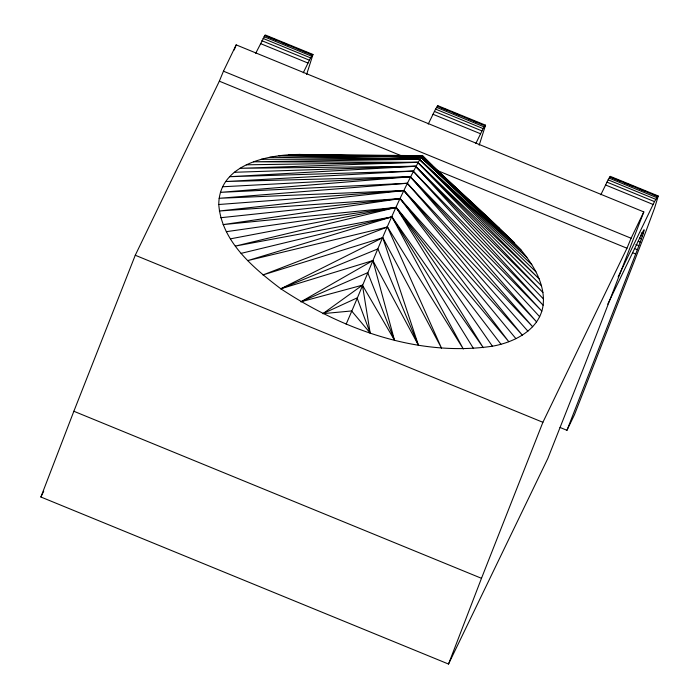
<?xml version="1.0" encoding="UTF-8"?>
<svg xmlns="http://www.w3.org/2000/svg" width="699" height="699" viewBox="0 0 699 699"><rect width="100%" height="100%" fill="white"/><g stroke="black" fill="none" stroke-linecap="round" stroke-linejoin="round"><path stroke-width="1.05" d="M255.685 53.334L265.183 34.95L312.977 54.478L306.634 74.452M437.985 106.344L437.749 105.663L435.573 109.105L428.234 124.081M437.749 105.663L485.543 125.191L479.199 145.165M610.55 177.057L610.314 176.375L608.139 179.818L600.825 194.75M560.013 427.447L566.95 430.296L574.447 414.778L645.483 232.549L654.474 208.363L658.109 196.55L658.109 195.912L610.314 176.375M218.77 204.51C218.988 164.562 267.368 154.496 298.919 154.47L422.388 155.676C454.691 187.751 489.746 217.144 521.122 250.12C526.731 256.856 531.808 264.039 535.906 271.797C541.105 282.055 544.53 293.606 543.106 305.192C539.785 329.692 514.359 342.309 492.411 346.206C418.028 357.128 342.257 329.369 280.815 288.783C253.388 267.997 221.513 241.574 218.77 204.51L403.839 190.565L532.673 326.774L407.246 183.269L220.403 192.365L410.348 176.76L541.83 311.116L413.126 171.08L229.552 176.707L415.573 166.266L542.922 292.479L417.67 162.325L253.449 161.792L419.409 159.285L526.871 257.389L420.772 157.153L298.919 154.47L307.63 154.811M566.95 430.296L635.679 254.017C635.976 253.431 650.079 216.655 641.315 234.715L607.754 304.179M40.892 497.006L73.858 411.265L135.265 255.249L219.337 81.18L223.462 71.193L236.175 44.876L643.814 211.919L585.648 362.667L547.859 458.387L448.522 664.05L40.892 497.006L43.731 491.135M448.522 664.05L481.489 578.309L542.896 422.292L626.968 248.224L631.101 238.237L643.814 211.919M234.209 49.97L236.175 44.876M346.145 324.144C370.767 267.909 391.833 209.595 421.768 155.947L499.322 228.512L497.618 227.192M303.252 72.81L310.566 57.877L312.977 54.478M475.792 143.575L483.131 128.59L485.543 125.191M618.134 276.874L654.509 201.609L658.109 195.912M527.902 331.186L403.839 190.565L219.311 211.002L400.134 198.63L508.785 341.689L396.158 207.42L235.353 246.092L391.929 216.882L463.315 349.002L387.464 226.983L262.911 274.96L382.79 237.66L418.395 345.157L372.89 260.57L300.963 301.776L362.44 285.157L370.164 333.021L351.623 310.95L322.903 313.65L362.44 285.157L394.428 340.072L372.89 260.57L280.815 288.783L382.79 237.66L441.532 348.163L387.464 226.983L247.647 260.622L391.929 216.882L483.262 347.674L396.158 207.42L223.103 224.615L400.134 198.63L522.31 335.162L403.839 190.565L219.128 198.289L407.246 183.269L536.605 321.933L410.348 176.76L225.628 181.539L413.126 171.08L543.106 305.192L415.573 166.266L239.923 168.31L417.67 162.325L539.13 278.857L419.409 159.285L278.962 155.798L420.772 157.153L514.586 242.85L421.768 155.947L385.909 155.728M322.903 313.65L357.058 297.931L370.164 333.021M300.963 301.776L367.726 272.68L394.428 340.072M280.815 288.783L377.923 248.879L418.395 345.157M241.111 253.361L391.929 216.882L473.546 348.609M230.417 238.848L396.158 207.42L500.93 344.205M226.327 231.675L396.158 207.42L492.411 346.206M220.753 217.712L400.134 198.63L515.923 338.666M222.57 186.773L410.348 176.76L539.663 316.708M406.023 156.227L422.388 155.676L432.349 165.637M234.331 172.286L415.573 166.266L543.464 298.962M246.31 164.807L417.67 162.325L541.48 285.76M261.295 159.267L419.409 159.285L531.808 264.633M328.277 155.344L380.195 155.528M386.687 155.545L422.388 155.676L430.357 164.012M328.312 155.361L354.393 155.528M269.823 157.275L419.409 159.285L535.906 271.797M288.678 154.863L420.772 157.153L521.122 250.12M267.402 36.444L276.315 40.096M282.265 42.534L288.206 44.963M298.115 49.026L300.098 49.839M303.069 51.053L307.027 52.678M310.007 53.902L311.981 54.714M440.955 107.559L446.897 109.996M452.847 112.434L458.789 114.872M468.697 118.926L470.68 119.739M473.651 120.962L477.618 122.587M611.538 177.467L621.446 181.522M623.429 182.334L633.338 186.397M639.279 188.835L645.229 191.273M654.142 194.925L658.109 196.55M264.694 35.509L312.252 54.994M437.259 106.222L484.818 125.706M609.825 176.934L657.383 196.419M263.969 36.654L311.527 56.147M436.534 107.366L484.092 126.86M609.1 178.088L656.658 197.572M263.007 38.393L310.566 57.877M435.573 109.105L483.131 128.59M608.139 179.818L655.697 199.302M261.819 40.691L309.377 60.184M434.385 111.412L481.943 130.896M606.95 182.124L654.509 201.609M260.412 43.556L307.971 63.041M432.978 114.269L480.536 133.754M605.544 184.982L653.102 204.466M641.193 232.924L643.167 233.737M640.415 235.231L642.398 236.044M639.428 238.018L641.411 238.831M223.462 71.193L631.101 238.237M638.248 241.26L640.232 242.072M635.898 244.493L638.869 245.707M634.377 248.494L637.348 249.709M219.337 81.18L401.969 156.026M437.277 170.495L626.968 248.224M632.709 252.802L635.679 254.017M135.265 255.249L542.896 422.292M73.858 411.265L481.489 578.309M436.185 169.473L440.789 174.068"/></g></svg>
